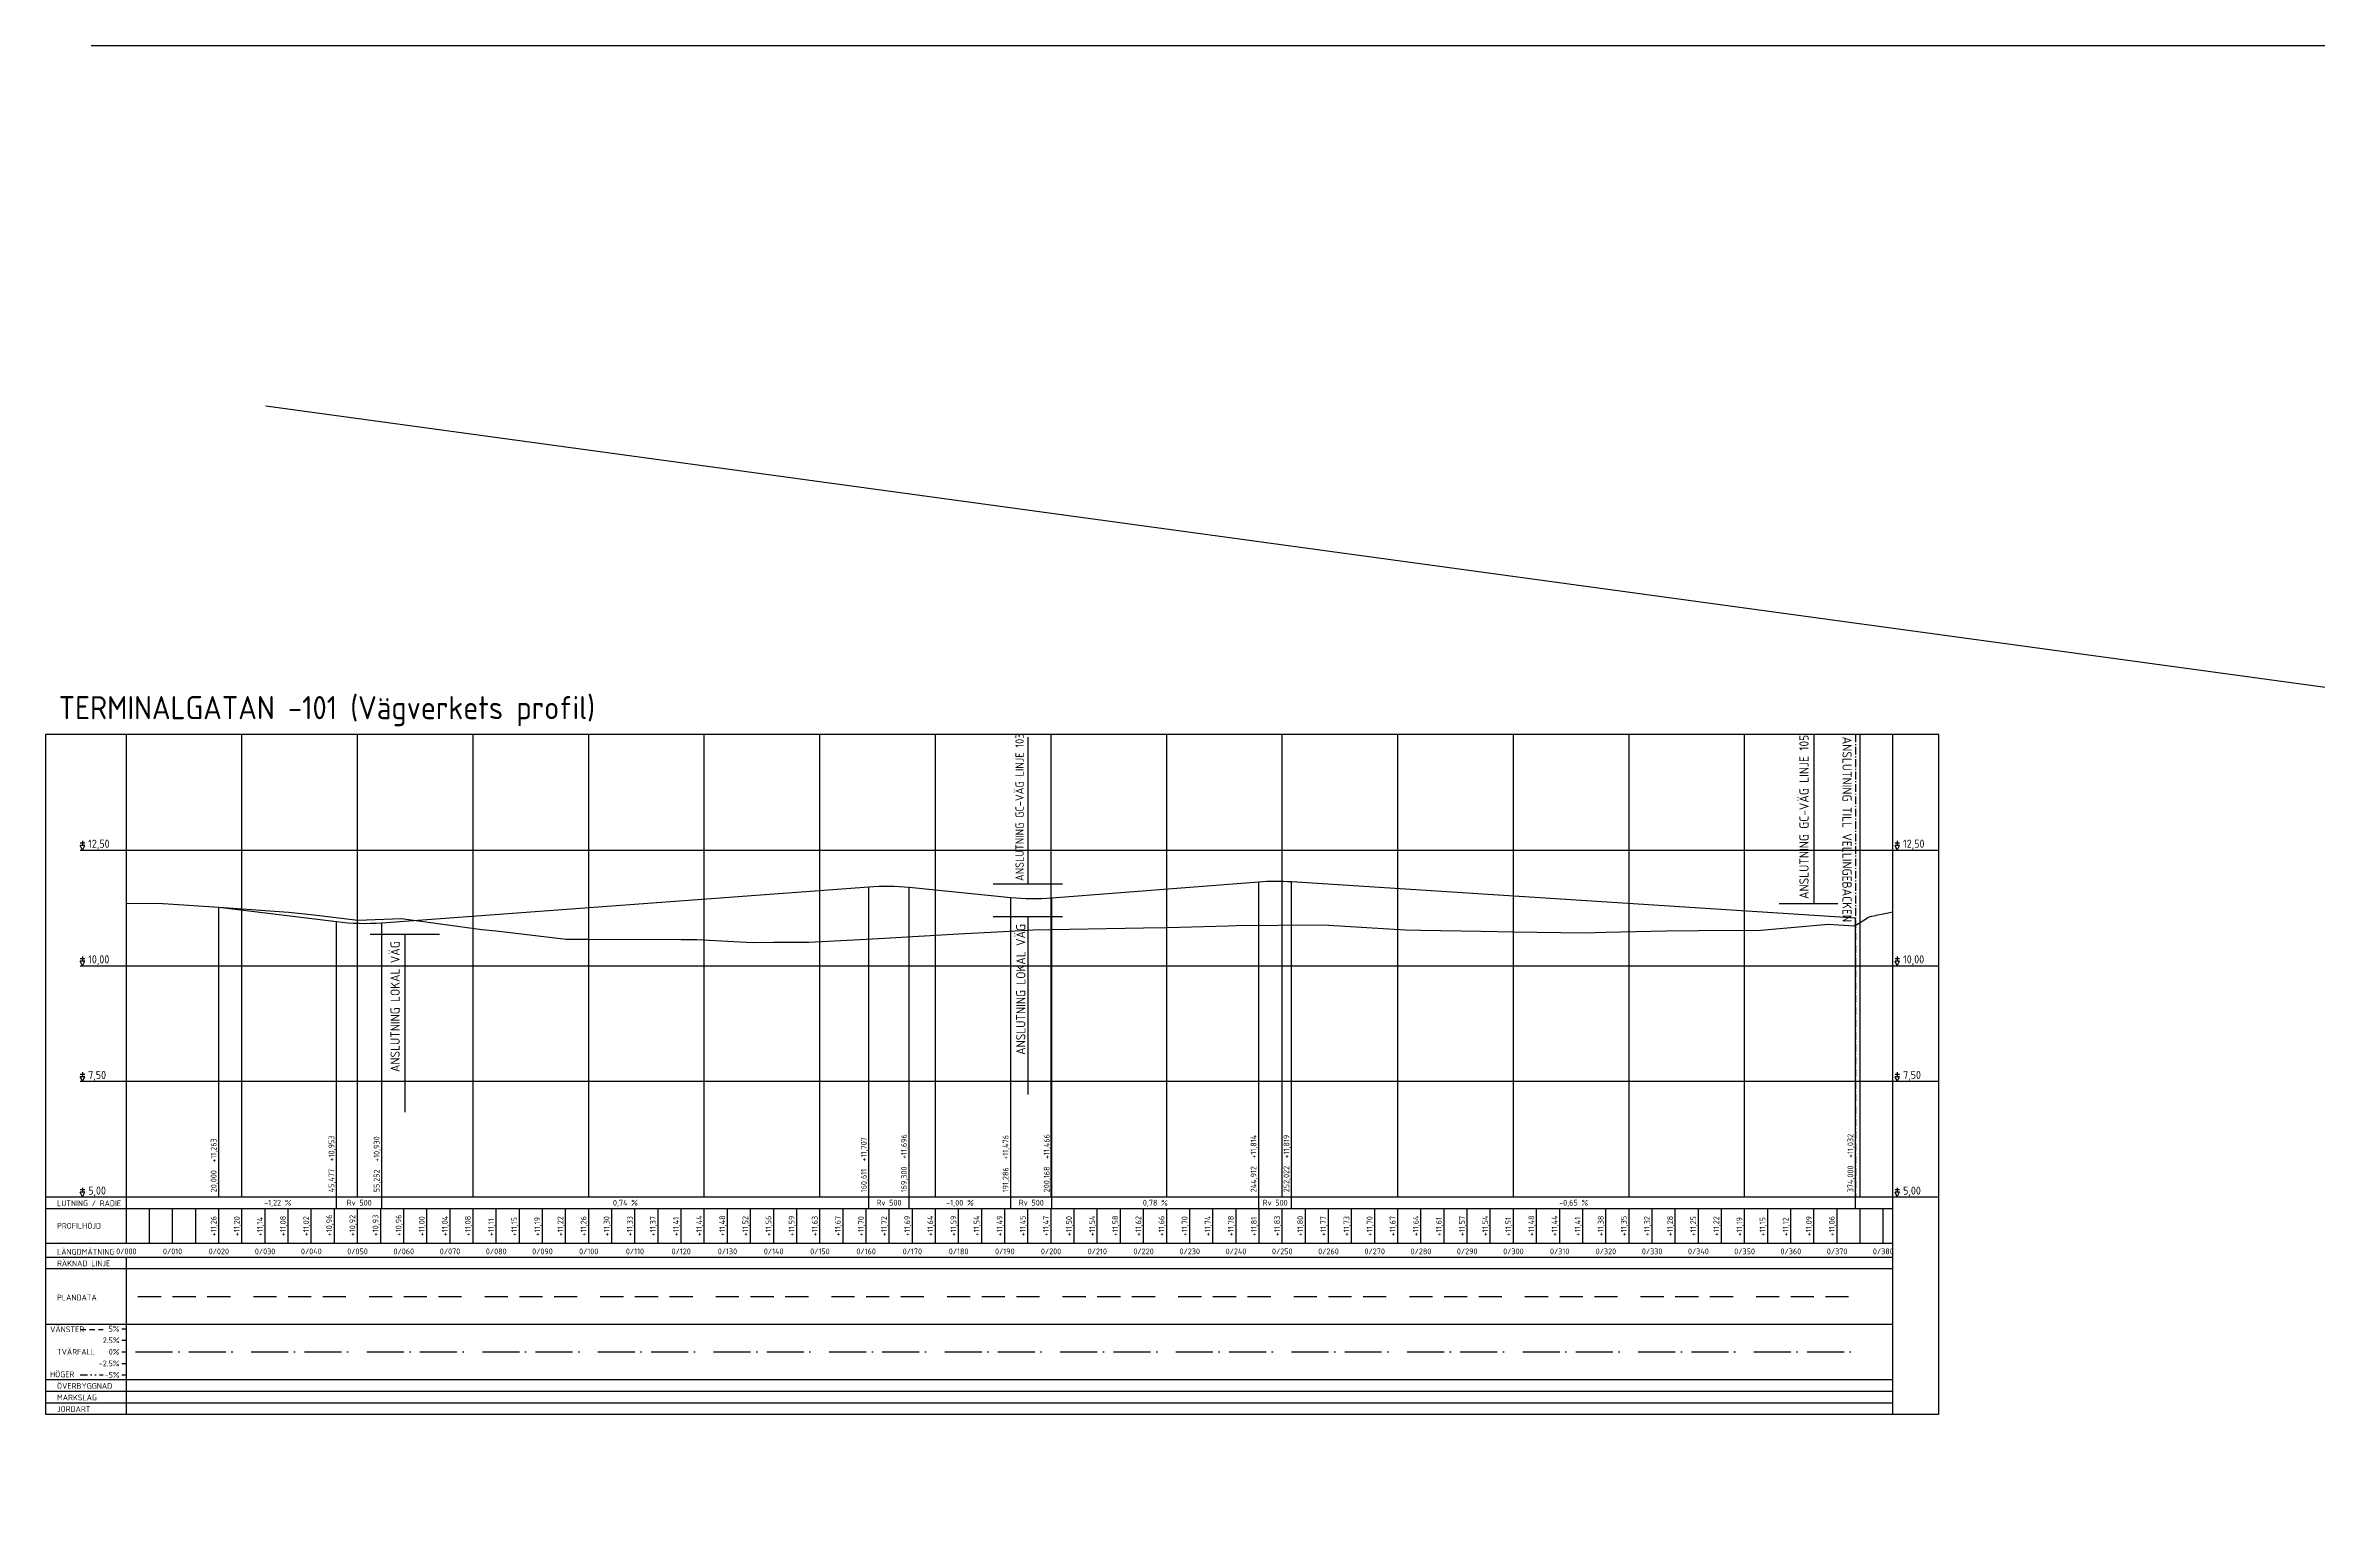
# Model space of a CAD drawing. Header units: metres. Extents: x 117388 to 123031, y 6148214 to 6150604.
# Drawn here: x 118320.9 to 118812.5, y 6150041.3 to 6150360.3 of the extents above; entities that cross this region are included whole.
import ezdxf
from ezdxf.enums import TextEntityAlignment as Align

# ---------------------------------------------------------------- set-up
doc = ezdxf.new("R2010")
doc.units = ezdxf.units.M
doc.header["$LTSCALE"] = 0.4
for name, pattern in [('BH90_KONNEKTION', [6.7, 4.2, -1, 0.5, -1]), ('CENTRUMLINJE', [27, 20, -3, 1, -3]), ('DIVIDE', [10, 4, -2, 0, -2, 0, -2]), ('STRECKAD_3', [5, 3, -2])]:
    doc.linetypes.add(name, pattern=pattern)
doc.layers.get('DEFPOINTS').update_dxf_attribs({"color": 5, "linetype": 'CONTINUOUS'})
for name, color, linetype in [('04_mått', 1, 'CONTINUOUS'), ('100_T', 1, 'CONTINUOUS'), ('KONNEKTION', 7, 'BH90_KONNEKTION'), ('M-362B', 4, 'CONTINUOUS'), ('M-364', 6, 'CONTINUOUS'), ('M-368-T', 1, 'CONTINUOUS'), ('M-368A', 7, 'CONTINUOUS'), ('M-368B', 7, 'CONTINUOUS'), ('M-368C', 7, 'CENTRUMLINJE')]:
    doc.layers.add(name, color=color, linetype=linetype)
doc.styles.add('ISO', font='iso.shx')
doc.styles.add('P_ISO_25', font='ISO', dxfattribs={"height": 2.5})
doc.styles.add('P_ISO_35', font='ISO', dxfattribs={"height": 3.5})

msp = doc.modelspace()

# ---------------------------------------------------------------- linework, layer by layer
at = {"layer": '04_mått'}
for p, q in [((118525.884, 6150178.977), (118540.884, 6150178.977)), ((118695.884, 6150174.714), (118708.526, 6150174.714)), ((118525.884, 6150171.97), (118540.884, 6150171.97)), ((118391.101, 6150168.091), (118406.101, 6150168.091))]:
    msp.add_line(p, q, dxfattribs=at)
for points in [[(118533.384, 6150210.705), (118533.384, 6150178.977)], [(118703.384, 6150211.297), (118703.384, 6150174.714)], [(118533.384, 6150171.97), (118533.384, 6150133.47)], [(118398.601, 6150168.091), (118398.601, 6150129.591)]]:
    msp.add_lwpolyline(points, dxfattribs=at)
at = {"layer": 'DEFPOINTS', "flags": 128}
msp.add_lwpolyline([(118330.779, 6150360.292), (121120.291, 6150360.292)], dxfattribs=at)
at = {"layer": 'KONNEKTION', "color": 0, "flags": 128}
msp.add_lwpolyline([(118712.384, 6150211.297), (118712.384, 6150111.297)], dxfattribs=at)
at = {"layer": 'M-362B', "flags": 128}
msp.add_lwpolyline([(118338.384, 6150174.806), (118346.228, 6150174.731), (118346.312, 6150174.722), (118358.384, 6150173.926), (118373.446, 6150172.9), (118378.384, 6150172.334), (118388.416, 6150171.17), (118397.797, 6150171.524), (118398.384, 6150171.449), (118415.299, 6150169.153), (118418.384, 6150168.809), (118433.516, 6150167.024), (118438.384, 6150167.023), (118458.384, 6150166.98), (118461.762, 6150166.967), (118473.777, 6150166.33), (118478.384, 6150166.35), (118486.021, 6150166.389), (118498.384, 6150167.041), (118502.365, 6150167.262), (118518.384, 6150168.155), (118526.737, 6150168.651), (118531.913, 6150168.878), (118534.491, 6150169.089), (118538.384, 6150169.144), (118558.384, 6150169.471), (118563.505, 6150169.567), (118576.679, 6150169.944), (118578.384, 6150169.96), (118596.656, 6150170.142), (118598.384, 6150170.035), (118614.975, 6150169.04), (118618.384, 6150168.98), (118631.433, 6150168.778), (118638.384, 6150168.652), (118653.764, 6150168.414), (118658.384, 6150168.521), (118671.31, 6150168.848), (118678.384, 6150168.882), (118691.924, 6150168.951), (118698.384, 6150169.523), (118706.542, 6150170.244), (118711.977, 6150169.914), (118712.666, 6150170.176), (118714.507, 6150171.383), (118715.113, 6150171.813), (118715.865, 6150171.979), (118716.777, 6150172.182), (118716.809, 6150172.189), (118718.384, 6150172.522), (118719.051, 6150172.664), (118720.415, 6150172.915)], dxfattribs=at)
at = {"layer": 'M-364', "flags": 128}
msp.add_lwpolyline([(118358.384, 6150173.927), (118383.861, 6150170.826, 0.0488498), (118393.636, 6150170.592), (118498.996, 6150178.37, -0.0434353), (118507.684, 6150178.256), (118529.67, 6150176.058, 0.0444063), (118538.552, 6150175.96), (118583.297, 6150179.436, -0.0355474), (118590.406, 6150179.483), (118712.384, 6150171.615)], format="xyb", dxfattribs=at)
at = {"layer": 'M-368-T'}
for p, q in [((118328.884, 6150188.297), (118328.884, 6150187.297)), ((118721.414, 6150188.297), (118721.414, 6150187.297)), ((118329.384, 6150187.797), (118328.384, 6150187.797)), ((118328.884, 6150186.297), (118328.384, 6150187.297)), ((118329.384, 6150187.297), (118328.384, 6150187.297)), ((118328.884, 6150186.297), (118329.384, 6150187.297)), ((118721.914, 6150187.797), (118720.914, 6150187.797)), ((118721.414, 6150186.297), (118720.914, 6150187.297)), ((118721.914, 6150187.297), (118720.914, 6150187.297)), ((118721.414, 6150186.297), (118721.914, 6150187.297)), ((118329.384, 6150162.797), (118328.384, 6150162.797)), ((118328.884, 6150161.297), (118328.384, 6150162.297)), ((118329.384, 6150162.297), (118328.384, 6150162.297)), ((118328.884, 6150163.297), (118328.884, 6150162.297)), ((118328.884, 6150161.297), (118329.384, 6150162.297)), ((118721.914, 6150162.797), (118720.914, 6150162.797)), ((118721.414, 6150161.297), (118720.914, 6150162.297)), ((118721.914, 6150162.297), (118720.914, 6150162.297)), ((118721.414, 6150163.297), (118721.414, 6150162.297)), ((118721.414, 6150161.297), (118721.914, 6150162.297)), ((118329.384, 6150137.797), (118328.384, 6150137.797)), ((118328.884, 6150136.297), (118328.384, 6150137.297)), ((118329.384, 6150137.297), (118328.384, 6150137.297)), ((118328.884, 6150138.297), (118328.884, 6150137.297)), ((118328.884, 6150136.297), (118329.384, 6150137.297)), ((118721.914, 6150137.797), (118720.914, 6150137.797)), ((118721.414, 6150136.297), (118720.914, 6150137.297)), ((118721.914, 6150137.297), (118720.914, 6150137.297)), ((118721.414, 6150138.297), (118721.414, 6150137.297)), ((118721.414, 6150136.297), (118721.914, 6150137.297)), ((118329.384, 6150112.797), (118328.384, 6150112.797)), ((118328.884, 6150111.297), (118328.384, 6150112.297)), ((118329.384, 6150112.297), (118328.384, 6150112.297)), ((118328.884, 6150113.297), (118328.884, 6150112.297)), ((118328.884, 6150111.297), (118329.384, 6150112.297)), ((118721.914, 6150112.797), (118720.914, 6150112.797)), ((118721.414, 6150111.297), (118720.914, 6150112.297)), ((118721.914, 6150112.297), (118720.914, 6150112.297)), ((118721.414, 6150113.297), (118721.414, 6150112.297)), ((118721.414, 6150111.297), (118721.914, 6150112.297))]:
    msp.add_line(p, q, dxfattribs=at)
at = {"layer": 'M-368-T', "linetype": 'Continuous'}
for p, q in [((118383.861, 6150108.797), (118383.861, 6150111.297)), ((118393.636, 6150108.797), (118393.636, 6150111.297)), ((118498.996, 6150108.797), (118498.996, 6150111.297)), ((118507.684, 6150108.797), (118507.684, 6150111.297)), ((118529.67, 6150108.797), (118529.67, 6150111.297)), ((118538.552, 6150108.797), (118538.552, 6150111.297)), ((118583.297, 6150108.797), (118583.297, 6150111.297)), ((118590.406, 6150108.797), (118590.406, 6150111.297)), ((118712.384, 6150108.797), (118712.384, 6150111.297))]:
    msp.add_line(p, q, dxfattribs=at)
at = {"layer": 'M-368A'}
msp.add_line((120132.24, 6150041.318), (118368.542, 6150282.315), dxfattribs=at)
msp.add_lwpolyline([(118320.884, 6150064.297), (118730.414, 6150064.297), (118730.414, 6150211.297), (118320.884, 6150211.297), (118320.884, 6150064.297)], dxfattribs=at)
at = {"layer": 'M-368B'}
for p, q in [((118338.384, 6150111.297), (118338.384, 6150211.297)), ((118363.384, 6150111.297), (118363.384, 6150211.297)), ((118388.384, 6150111.297), (118388.384, 6150211.297)), ((118413.384, 6150111.297), (118413.384, 6150211.297)), ((118438.384, 6150111.297), (118438.384, 6150211.297)), ((118463.384, 6150111.297), (118463.384, 6150211.297)), ((118488.384, 6150111.297), (118488.384, 6150211.297)), ((118513.384, 6150111.297), (118513.384, 6150211.297)), ((118538.384, 6150111.297), (118538.384, 6150211.297)), ((118563.384, 6150111.297), (118563.384, 6150211.297)), ((118588.384, 6150111.297), (118588.384, 6150211.297)), ((118613.384, 6150111.297), (118613.384, 6150211.297)), ((118638.384, 6150111.297), (118638.384, 6150211.297)), ((118663.384, 6150111.297), (118663.384, 6150211.297)), ((118688.384, 6150111.297), (118688.384, 6150211.297)), ((118713.384, 6150111.297), (118713.384, 6150211.297)), ((118720.414, 6150064.297), (118720.414, 6150211.297)), ((118328.384, 6150186.297), (118730.414, 6150186.297)), ((118498.996, 6150111.297), (118498.996, 6150178.37)), ((118507.684, 6150111.297), (118507.684, 6150178.256)), ((118583.297, 6150111.297), (118583.297, 6150179.436)), ((118590.406, 6150111.297), (118590.406, 6150179.483)), ((118358.384, 6150111.297), (118358.384, 6150173.927)), ((118529.67, 6150111.297), (118529.67, 6150176.058)), ((118538.552, 6150111.297), (118538.552, 6150175.96)), ((118383.861, 6150111.297), (118383.861, 6150170.826)), ((118393.636, 6150111.297), (118393.636, 6150170.592)), ((118712.384, 6150111.297), (118712.384, 6150171.615)), ((118328.384, 6150161.297), (118730.414, 6150161.297)), ((118328.384, 6150136.297), (118730.414, 6150136.297)), ((118320.884, 6150111.297), (118730.414, 6150111.297)), ((118338.384, 6150101.297), (118338.384, 6150111.297)), ((118320.884, 6150108.797), (118720.414, 6150108.797)), ((118343.384, 6150101.297), (118343.384, 6150108.797)), ((118348.384, 6150101.297), (118348.384, 6150108.797)), ((118353.384, 6150101.297), (118353.384, 6150108.797)), ((118358.384, 6150101.297), (118358.384, 6150108.797)), ((118363.384, 6150101.297), (118363.384, 6150108.797)), ((118368.384, 6150101.297), (118368.384, 6150108.797)), ((118373.384, 6150101.297), (118373.384, 6150108.797)), ((118378.384, 6150101.297), (118378.384, 6150108.797)), ((118383.384, 6150101.297), (118383.384, 6150108.797)), ((118388.384, 6150101.297), (118388.384, 6150108.797)), ((118393.384, 6150101.297), (118393.384, 6150108.797)), ((118398.384, 6150101.297), (118398.384, 6150108.797)), ((118403.384, 6150101.297), (118403.384, 6150108.797)), ((118408.384, 6150101.297), (118408.384, 6150108.797)), ((118413.384, 6150101.297), (118413.384, 6150108.797)), ((118418.384, 6150101.297), (118418.384, 6150108.797)), ((118423.384, 6150101.297), (118423.384, 6150108.797)), ((118428.384, 6150101.297), (118428.384, 6150108.797)), ((118433.384, 6150101.297), (118433.384, 6150108.797)), ((118438.384, 6150101.297), (118438.384, 6150108.797)), ((118443.384, 6150101.297), (118443.384, 6150108.797)), ((118448.384, 6150101.297), (118448.384, 6150108.797)), ((118453.384, 6150101.297), (118453.384, 6150108.797)), ((118458.384, 6150101.297), (118458.384, 6150108.797)), ((118463.384, 6150101.297), (118463.384, 6150108.797)), ((118468.384, 6150101.297), (118468.384, 6150108.797)), ((118473.384, 6150101.297), (118473.384, 6150108.797)), ((118478.384, 6150101.297), (118478.384, 6150108.797)), ((118483.384, 6150101.297), (118483.384, 6150108.797)), ((118488.384, 6150101.297), (118488.384, 6150108.797)), ((118493.384, 6150101.297), (118493.384, 6150108.797)), ((118498.384, 6150101.297), (118498.384, 6150108.797)), ((118503.384, 6150101.297), (118503.384, 6150108.797)), ((118508.384, 6150101.297), (118508.384, 6150108.797)), ((118513.384, 6150101.297), (118513.384, 6150108.797)), ((118518.384, 6150101.297), (118518.384, 6150108.797)), ((118523.384, 6150101.297), (118523.384, 6150108.797)), ((118528.384, 6150101.297), (118528.384, 6150108.797)), ((118533.384, 6150101.297), (118533.384, 6150108.797)), ((118538.384, 6150101.297), (118538.384, 6150108.797)), ((118543.384, 6150101.297), (118543.384, 6150108.797)), ((118548.384, 6150101.297), (118548.384, 6150108.797)), ((118553.384, 6150101.297), (118553.384, 6150108.797)), ((118558.384, 6150101.297), (118558.384, 6150108.797)), ((118563.384, 6150101.297), (118563.384, 6150108.797)), ((118568.384, 6150101.297), (118568.384, 6150108.797)), ((118573.384, 6150101.297), (118573.384, 6150108.797)), ((118578.384, 6150101.297), (118578.384, 6150108.797)), ((118583.384, 6150101.297), (118583.384, 6150108.797)), ((118588.384, 6150101.297), (118588.384, 6150108.797)), ((118593.384, 6150101.297), (118593.384, 6150108.797)), ((118598.384, 6150101.297), (118598.384, 6150108.797)), ((118603.384, 6150101.297), (118603.384, 6150108.797)), ((118608.384, 6150101.297), (118608.384, 6150108.797)), ((118613.384, 6150101.297), (118613.384, 6150108.797)), ((118618.384, 6150101.297), (118618.384, 6150108.797)), ((118623.384, 6150101.297), (118623.384, 6150108.797)), ((118628.384, 6150101.297), (118628.384, 6150108.797)), ((118633.384, 6150101.297), (118633.384, 6150108.797)), ((118638.384, 6150101.297), (118638.384, 6150108.797)), ((118643.384, 6150101.297), (118643.384, 6150108.797)), ((118648.384, 6150101.297), (118648.384, 6150108.797)), ((118653.384, 6150101.297), (118653.384, 6150108.797)), ((118658.384, 6150101.297), (118658.384, 6150108.797)), ((118663.384, 6150101.297), (118663.384, 6150108.797)), ((118668.384, 6150101.297), (118668.384, 6150108.797)), ((118673.384, 6150101.297), (118673.384, 6150108.797)), ((118678.384, 6150101.297), (118678.384, 6150108.797)), ((118683.384, 6150101.297), (118683.384, 6150108.797)), ((118688.384, 6150101.297), (118688.384, 6150108.797)), ((118693.384, 6150101.297), (118693.384, 6150108.797)), ((118698.384, 6150101.297), (118698.384, 6150108.797)), ((118703.384, 6150101.297), (118703.384, 6150108.797)), ((118708.384, 6150101.297), (118708.384, 6150108.797)), ((118713.384, 6150101.297), (118713.384, 6150108.797)), ((118718.384, 6150101.297), (118718.384, 6150108.797)), ((118320.884, 6150101.297), (118720.414, 6150101.297)), ((118320.884, 6150098.297), (118720.414, 6150098.297)), ((118320.884, 6150095.797), (118720.414, 6150095.797)), ((118338.384, 6150064.297), (118338.384, 6150098.297)), ((118320.884, 6150083.797), (118720.414, 6150083.797)), ((118337.384, 6150082.797), (118338.384, 6150082.797)), ((118337.384, 6150080.297), (118338.384, 6150080.297)), ((118337.384, 6150077.797), (118338.384, 6150077.797)), ((118337.384, 6150075.297), (118338.384, 6150075.297)), ((118320.884, 6150071.797), (118720.414, 6150071.797)), ((118337.384, 6150072.797), (118338.384, 6150072.797)), ((118320.884, 6150069.297), (118720.414, 6150069.297)), ((118320.884, 6150066.797), (118720.414, 6150066.797))]:
    msp.add_line(p, q, dxfattribs=at)
at = {"layer": 'M-368B', "linetype": 'STRECKAD_3'}
msp.add_line((118328.384, 6150082.647), (118333.384, 6150082.647), dxfattribs=at)
at = {"layer": 'M-368B', "linetype": 'DIVIDE'}
msp.add_line((118328.384, 6150072.847), (118333.384, 6150072.847), dxfattribs=at)
at = {"layer": 'M-368C'}
for p, q in [((118340.884, 6150089.797), (118345.884, 6150089.797)), ((118348.384, 6150089.797), (118353.384, 6150089.797)), ((118355.884, 6150089.797), (118360.884, 6150089.797)), ((118365.884, 6150089.797), (118370.884, 6150089.797)), ((118373.384, 6150089.797), (118378.384, 6150089.797)), ((118380.884, 6150089.797), (118385.884, 6150089.797)), ((118390.884, 6150089.797), (118395.884, 6150089.797)), ((118398.384, 6150089.797), (118403.384, 6150089.797)), ((118405.884, 6150089.797), (118410.884, 6150089.797)), ((118415.884, 6150089.797), (118420.884, 6150089.797)), ((118423.384, 6150089.797), (118428.384, 6150089.797)), ((118430.884, 6150089.797), (118435.884, 6150089.797)), ((118440.884, 6150089.797), (118445.884, 6150089.797)), ((118448.384, 6150089.797), (118453.384, 6150089.797)), ((118455.884, 6150089.797), (118460.884, 6150089.797)), ((118465.884, 6150089.797), (118470.884, 6150089.797)), ((118473.384, 6150089.797), (118478.384, 6150089.797)), ((118480.884, 6150089.797), (118485.884, 6150089.797)), ((118490.884, 6150089.797), (118495.884, 6150089.797)), ((118498.384, 6150089.797), (118503.384, 6150089.797)), ((118505.884, 6150089.797), (118510.884, 6150089.797)), ((118515.884, 6150089.797), (118520.884, 6150089.797)), ((118523.384, 6150089.797), (118528.384, 6150089.797)), ((118530.884, 6150089.797), (118535.884, 6150089.797)), ((118540.884, 6150089.797), (118545.884, 6150089.797)), ((118548.384, 6150089.797), (118553.384, 6150089.797)), ((118555.884, 6150089.797), (118560.884, 6150089.797)), ((118565.884, 6150089.797), (118570.884, 6150089.797)), ((118573.384, 6150089.797), (118578.384, 6150089.797)), ((118580.884, 6150089.797), (118585.884, 6150089.797)), ((118590.884, 6150089.797), (118595.884, 6150089.797)), ((118598.384, 6150089.797), (118603.384, 6150089.797)), ((118605.884, 6150089.797), (118610.884, 6150089.797)), ((118615.884, 6150089.797), (118620.884, 6150089.797)), ((118623.384, 6150089.797), (118628.384, 6150089.797)), ((118630.884, 6150089.797), (118635.884, 6150089.797)), ((118640.884, 6150089.797), (118645.884, 6150089.797)), ((118648.384, 6150089.797), (118653.384, 6150089.797)), ((118655.884, 6150089.797), (118660.884, 6150089.797)), ((118665.884, 6150089.797), (118670.884, 6150089.797)), ((118673.384, 6150089.797), (118678.384, 6150089.797)), ((118680.884, 6150089.797), (118685.884, 6150089.797)), ((118690.884, 6150089.797), (118695.884, 6150089.797)), ((118698.384, 6150089.797), (118703.384, 6150089.797)), ((118705.884, 6150089.797), (118710.884, 6150089.797)), ((118340.384, 6150077.797), (118349.884, 6150077.797)), ((118351.884, 6150077.797), (118361.384, 6150077.797)), ((118365.384, 6150077.797), (118374.884, 6150077.797)), ((118376.884, 6150077.797), (118386.384, 6150077.797)), ((118390.384, 6150077.797), (118399.884, 6150077.797)), ((118401.884, 6150077.797), (118411.384, 6150077.797)), ((118415.384, 6150077.797), (118424.884, 6150077.797)), ((118426.884, 6150077.797), (118436.384, 6150077.797)), ((118440.384, 6150077.797), (118449.884, 6150077.797)), ((118451.884, 6150077.797), (118461.384, 6150077.797)), ((118465.384, 6150077.797), (118474.884, 6150077.797)), ((118476.884, 6150077.797), (118486.384, 6150077.797)), ((118490.384, 6150077.797), (118499.884, 6150077.797)), ((118501.884, 6150077.797), (118511.384, 6150077.797)), ((118515.384, 6150077.797), (118524.884, 6150077.797)), ((118526.884, 6150077.797), (118536.384, 6150077.797)), ((118540.384, 6150077.797), (118549.884, 6150077.797)), ((118551.884, 6150077.797), (118561.384, 6150077.797)), ((118565.384, 6150077.797), (118574.884, 6150077.797)), ((118576.884, 6150077.797), (118586.384, 6150077.797)), ((118590.384, 6150077.797), (118599.884, 6150077.797)), ((118601.884, 6150077.797), (118611.384, 6150077.797)), ((118615.384, 6150077.797), (118624.884, 6150077.797)), ((118626.884, 6150077.797), (118636.384, 6150077.797)), ((118640.384, 6150077.797), (118649.884, 6150077.797)), ((118651.884, 6150077.797), (118661.384, 6150077.797)), ((118665.384, 6150077.797), (118674.884, 6150077.797)), ((118676.884, 6150077.797), (118686.384, 6150077.797)), ((118690.384, 6150077.797), (118699.884, 6150077.797)), ((118701.884, 6150077.797), (118711.384, 6150077.797))]:
    msp.add_line(p, q, dxfattribs=at)

# ---------------------------------------------------------------- texts
at = {"layer": '100_T', "style": 'P_ISO_35'}
for s, height, rotation, p in [('ANSLUTNING GC-VÄG LINJE 103', 1.8, 90, (118532.472, 6150179.608)), ('ANSLUTNING GC-VÄG LINJE 105', 2, 90, (118702.228, 6150175.728)), ('ANSLUTNING TILL VELLINGEBACKEN', 2, 270, (118709.541, 6150210.819)), ('ANSLUTNING LOKAL VÄG', 2, 90, (118532.829, 6150142.01)), ('ANSLUTNING LOKAL VÄG', 2, 90, (118397.505, 6150138.289))]:
    msp.add_text(s, height=height, rotation=rotation, dxfattribs=at).set_placement(p)
at = {"layer": 'M-364', "color": 1, "insert": (118323.748, 6150219.601), "char_height": 5, "width": 409.63592, "attachment_point": 1, "style": 'ISO'}
msp.add_mtext('TERMINALGATAN -101 (Vägverkets profil)', dxfattribs=at)
at = {"layer": 'M-368-T', "style": 'P_ISO_35'}
for s, p in [('12,50', (118330.134, 6150186.797)), ('12,50', (118722.664, 6150186.797)), ('10,00', (118330.134, 6150161.797)), ('10,00', (118722.664, 6150161.797)), ('7,50', (118330.134, 6150136.797)), ('7,50', (118722.664, 6150136.797)), ('5,00', (118330.134, 6150111.797)), ('5,00', (118722.664, 6150111.797))]:
    msp.add_text(s, height=1.75, dxfattribs=at).set_placement(p)
at = {"layer": 'M-368-T', "style": 'P_ISO_25'}
for s, p in [('20,000  +11,263', (118357.884, 6150112.297)), ('45,477  +10,953', (118383.361, 6150112.297)), ('55,252  +10,930', (118393.136, 6150112.297)), ('160,611  +11,707', (118498.496, 6150112.297)), ('169,300  +11,696', (118507.184, 6150112.297)), ('191,286  +11,476', (118529.17, 6150112.297)), ('200,168  +11,466', (118538.052, 6150112.297)), ('244,912  +11,814', (118582.797, 6150112.297)), ('252,022  +11,819', (118589.906, 6150112.297)), ('374,000  +11,032', (118711.884, 6150112.297)), ('+11,26', (118357.884, 6150102.797)), ('+11,20', (118362.884, 6150102.797)), ('+11,14', (118367.884, 6150102.797)), ('+11,08', (118372.884, 6150102.797)), ('+11,02', (118377.884, 6150102.797)), ('+10,96', (118382.884, 6150102.797)), ('+10,92', (118387.884, 6150102.797)), ('+10,93', (118392.884, 6150102.797)), ('+10,96', (118397.884, 6150102.797)), ('+11,00', (118402.884, 6150102.797)), ('+11,04', (118407.884, 6150102.797)), ('+11,08', (118412.884, 6150102.797)), ('+11,11', (118417.884, 6150102.797)), ('+11,15', (118422.884, 6150102.797)), ('+11,19', (118427.884, 6150102.797)), ('+11,22', (118432.884, 6150102.797)), ('+11,26', (118437.884, 6150102.797)), ('+11,30', (118442.884, 6150102.797)), ('+11,33', (118447.884, 6150102.797)), ('+11,37', (118452.884, 6150102.797)), ('+11,41', (118457.884, 6150102.797)), ('+11,44', (118462.884, 6150102.797)), ('+11,48', (118467.884, 6150102.797)), ('+11,52', (118472.884, 6150102.797)), ('+11,56', (118477.884, 6150102.797)), ('+11,59', (118482.884, 6150102.797)), ('+11,63', (118487.884, 6150102.797)), ('+11,67', (118492.884, 6150102.797)), ('+11,70', (118497.884, 6150102.797)), ('+11,72', (118502.884, 6150102.797)), ('+11,69', (118507.884, 6150102.797)), ('+11,64', (118512.884, 6150102.797)), ('+11,59', (118517.884, 6150102.797)), ('+11,54', (118522.884, 6150102.797)), ('+11,49', (118527.884, 6150102.797)), ('+11,45', (118532.884, 6150102.797)), ('+11,47', (118537.884, 6150102.797)), ('+11,50', (118542.884, 6150102.797)), ('+11,54', (118547.884, 6150102.797)), ('+11,58', (118552.884, 6150102.797)), ('+11,62', (118557.884, 6150102.797)), ('+11,66', (118562.884, 6150102.797)), ('+11,70', (118567.884, 6150102.797)), ('+11,74', (118572.884, 6150102.797)), ('+11,78', (118577.884, 6150102.797)), ('+11,81', (118582.884, 6150102.797)), ('+11,83', (118587.884, 6150102.797)), ('+11,80', (118592.884, 6150102.797)), ('+11,77', (118597.884, 6150102.797)), ('+11,73', (118602.884, 6150102.797)), ('+11,70', (118607.884, 6150102.797)), ('+11,67', (118612.884, 6150102.797)), ('+11,64', (118617.884, 6150102.797)), ('+11,61', (118622.884, 6150102.797)), ('+11,57', (118627.884, 6150102.797)), ('+11,54', (118632.884, 6150102.797)), ('+11,51', (118637.884, 6150102.797)), ('+11,48', (118642.884, 6150102.797)), ('+11,44', (118647.884, 6150102.797)), ('+11,41', (118652.884, 6150102.797)), ('+11,38', (118657.884, 6150102.797)), ('+11,35', (118662.884, 6150102.797)), ('+11,32', (118667.884, 6150102.797)), ('+11,28', (118672.884, 6150102.797)), ('+11,25', (118677.884, 6150102.797)), ('+11,22', (118682.884, 6150102.797)), ('+11,19', (118687.884, 6150102.797)), ('+11,15', (118692.884, 6150102.797)), ('+11,12', (118697.884, 6150102.797)), ('+11,09', (118702.884, 6150102.797)), ('+11,06', (118707.884, 6150102.797))]:
    msp.add_text(s, height=1.25, rotation=90, dxfattribs=at).set_placement(p)
at = {"layer": 'M-368-T', "linetype": 'Continuous', "style": 'P_ISO_25'}
for s, p in [('LUTNING / RADIE', (118323.384, 6150109.297)), ('PROFILHÖJD', (118323.384, 6150104.422)), ('LÄNGDMÄTNING', (118323.384, 6150098.797)), ('RÄKNAD LINJE', (118323.384, 6150096.297)), ('PLANDATA', (118323.384, 6150088.922)), ('VÄNSTER', (118321.884, 6150082.047)), ('TVÄRFALL', (118323.384, 6150077.172)), ('HÖGER', (118321.884, 6150072.297)), ('ÖVERBYGGNAD', (118323.384, 6150069.797)), ('JORDART', (118323.384, 6150064.797)), ('MARKSLAG', (118323.384, 6150067.297))]:
    msp.add_text(s, height=1.25, dxfattribs=at).set_placement(p)
for s, p in [('-1,22 %', (118371.123, 6150110.047)), ('Rv 500', (118388.748, 6150110.047)), ('0,74 %', (118446.316, 6150110.047)), ('Rv 500', (118503.34, 6150110.047)), ('-1,00 %', (118518.677, 6150110.047)), ('Rv 500', (118534.111, 6150110.047)), ('0,78 %', (118560.924, 6150110.047)), ('Rv 500', (118586.851, 6150110.047)), ('-0,65 %', (118651.395, 6150110.047))]:
    msp.add_text(s, height=1.25, dxfattribs=at).set_placement(p, align=Align.MIDDLE_CENTER)
at = {"layer": 'M-368-T', "style": 'P_ISO_25'}
for s, p in [('0/000', (118338.384, 6150098.897)), ('0/010', (118348.384, 6150098.897)), ('0/020', (118358.384, 6150098.897)), ('0/030', (118368.384, 6150098.897)), ('0/040', (118378.384, 6150098.897)), ('0/050', (118388.384, 6150098.897)), ('0/060', (118398.384, 6150098.897)), ('0/070', (118408.384, 6150098.897)), ('0/080', (118418.384, 6150098.897)), ('0/090', (118428.384, 6150098.897)), ('0/100', (118438.384, 6150098.897)), ('0/110', (118448.384, 6150098.897)), ('0/120', (118458.384, 6150098.897)), ('0/130', (118468.384, 6150098.897)), ('0/140', (118478.384, 6150098.897)), ('0/150', (118488.384, 6150098.897)), ('0/160', (118498.384, 6150098.897)), ('0/170', (118508.384, 6150098.897)), ('0/180', (118518.384, 6150098.897)), ('0/190', (118528.384, 6150098.897)), ('0/200', (118538.384, 6150098.897)), ('0/210', (118548.384, 6150098.897)), ('0/220', (118558.384, 6150098.897)), ('0/230', (118568.384, 6150098.897)), ('0/240', (118578.384, 6150098.897)), ('0/250', (118588.384, 6150098.897)), ('0/260', (118598.384, 6150098.897)), ('0/270', (118608.384, 6150098.897)), ('0/280', (118618.384, 6150098.897)), ('0/290', (118628.384, 6150098.897)), ('0/300', (118638.384, 6150098.897)), ('0/310', (118648.384, 6150098.897)), ('0/320', (118658.384, 6150098.897)), ('0/330', (118668.384, 6150098.897)), ('0/340', (118678.384, 6150098.897)), ('0/350', (118688.384, 6150098.897)), ('0/360', (118698.384, 6150098.897)), ('0/370', (118708.384, 6150098.897)), ('0/380', (118718.384, 6150098.897))]:
    msp.add_text(s, height=1.25, dxfattribs=at).set_placement(p, align=Align.CENTER)
at = {"layer": 'M-368-T', "linetype": 'Continuous', "style": 'P_ISO_25'}
for s, p in [('2.5%', (118336.884, 6150079.672)), ('5%', (118336.884, 6150082.172)), ('-2.5%', (118336.884, 6150074.672)), ('0%', (118336.884, 6150077.172)), ('-5%', (118336.884, 6150072.172))]:
    msp.add_text(s, height=1.25, dxfattribs=at).set_placement(p, align=Align.RIGHT)

doc.saveas('drawing.dxf')
